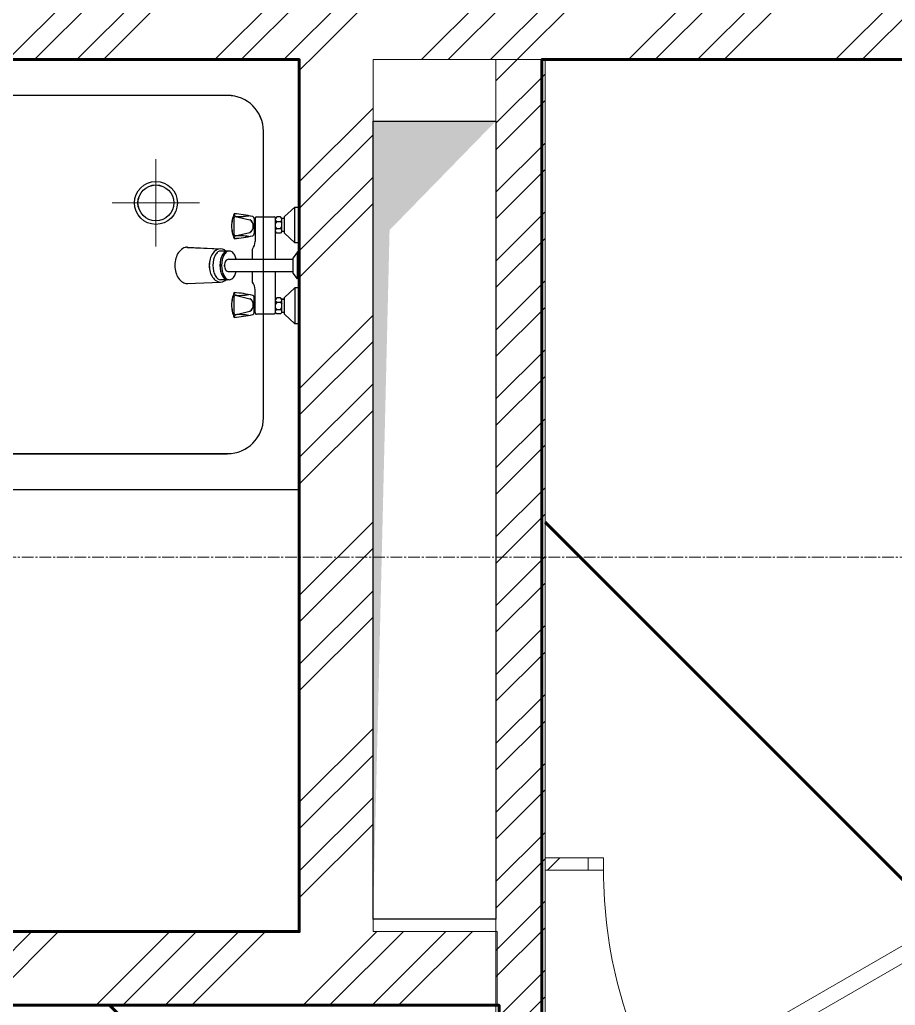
# Model space of a CAD drawing. Header units: millimetres. Extents: x 470010 to 1231400, y -134005 to 421770.
# Drawn here: x 688519 to 689944, y -39741 to -38136 of the extents above; entities that cross this region are included whole.
import ezdxf
from ezdxf.enums import TextEntityAlignment as Align

# ---------------------------------------------------------------- set-up
doc = ezdxf.new("R2010")
doc.units = ezdxf.units.MM
doc.linetypes.add('CENTER2', pattern=[28.575, 19.05, -3.175, 3.175, -3.175])
doc.layers.get('Defpoints').update_dxf_attribs({"color": 140})
for name, color, linetype, lineweight in [('0) шп потолок', 3, 'Continuous', 60), ('АР_Стены ГКЛ', 1, 'Continuous', 15), ('АР_Стены кирпич', 32, 'Continuous', 20), ('АР_Стены ПЕНОблок', 52, 'Continuous', 20), ('АР_Штриховка', 8, 'Continuous', 0), ('Двери кабины', 252, 'Continuous', 0)]:
    doc.layers.add(name, color=color, linetype=linetype, lineweight=lineweight)
doc.layers.add('РД_Оси_100', color=7, linetype='Continuous', lineweight=0, true_color=0x525252)
doc.styles.add('style1', font='ARIALN.TTF')

# ---------------------------------------------------------------- blocks, each defined once
blk = doc.blocks.new('СОШ_2200_АР_ОСИ_М100_28.05.24')
at = {"layer": 'РД_Оси_100', "color": 251, "linetype": 'CENTER2', "true_color": 0x636466}
blk.add_line((29555, 54600), (-5954.958, 54600), dxfattribs=at)
blk = doc.blocks.new('A$C9108343f')
at = {"layer": 'АР_Штриховка', "linetype": 'Continuous', "lineweight": 0, "true_color": 0x000000}
h = blk.add_hatch(dxfattribs=at)
h.set_pattern_fill('ANSI32', color=18, scale=25, angle=360, style=0)
h.set_pattern_definition([(45, (-63444.08, -115658.25), (-168.3798, 168.3798), []), (45, (-63331.83, -115658.25), (-168.3798, 168.3798), [])])
h.paths.add_polyline_path([(27155, 62165), (27155, 62285), (25394.9, 62285), (25354.9, 62255), (25394.9, 62165)], flags=0)
h.paths.add_polyline_path([(25394.9, 62165), (25354.9, 62255), (25274.9, 62285), (24325, 62285), (24285, 62255), (24325, 62165)], flags=0)
h.paths.add_polyline_path([(24325, 62165), (24285, 62255), (24205, 62285), (23375, 62285), (23335, 62195), (23375, 62165)], flags=0)
h.paths.add_polyline_path([(23255, 62165), (23335, 62195), (23375, 62285), (22645, 62285), (22565, 62255), (22525, 62165)], flags=0)
h.paths.add_polyline_path([(22525, 62165), (22565, 62255), (22525, 62285), (21925, 62285), (21845, 62255), (21805, 62165)], flags=0)
h.paths.add_polyline_path([(21805, 62165), (21845, 62255), (21805, 62285), (19555, 62285), (19555, 62165)], flags=0)
h = blk.add_hatch(dxfattribs=at)
h.set_pattern_fill('ANSI32', color=18, scale=25, style=0)
h.set_pattern_definition([(45, (-63444.08, -115658.25), (-168.3798, 168.3798), []), (45, (-63331.83, -115658.25), (-168.3798, 168.3798), [])])
h.paths.add_polyline_path([(23255, 60745), (23335, 60715), (23375, 60745), (23375, 62165), (23335, 62195), (23255, 62165)], flags=0)
at = {"layer": 'АР_Штриховка', "linetype": 'Continuous', "lineweight": 0, "ltscale": 0.5, "true_color": 0x000000}
h = blk.add_hatch(dxfattribs=at)
h.set_pattern_fill('ANSI31', color=18, scale=25, style=0)
h.set_pattern_definition([(45, (-63444.08, -115658.25), (-56.1266, 56.1266), [])])
h.paths.add_polyline_path([(23575, 60239), (23655, 60239), (23655, 60845), (23575, 60845)], flags=0)
h.paths.add_polyline_path([(23575, 60845), (23655, 60845), (23655, 62165), (23575, 62165)], flags=0)
at = {"layer": 'АР_Штриховка', "linetype": 'Continuous', "lineweight": 0, "true_color": 0x000000}
h = blk.add_hatch(dxfattribs=at)
h.set_pattern_fill('ANSI31', color=18, scale=15, style=0)
h.set_pattern_definition([(45, (-63444.083, -115658.25), (-33.67596, 33.67596), [])])
h.paths.add_polyline_path([(23725, 60845), (23725, 60865), (23655, 60865), (23655, 60845)], flags=0)
h.paths.add_polyline_path([(24545, 60865), (24525, 60845), (24595, 60845), (24595, 60865)], flags=0)
h.paths.add_polyline_path([(25415, 60865), (25395, 60845), (25465, 60845), (25465, 60865)], flags=0)
h.paths.add_polyline_path([(26285, 60865), (26265, 60845), (26335, 60845), (26335, 60865)], flags=0)
h.paths.add_polyline_path([(27135, 60865), (27135, 60845), (27160.9, 60845), (27160.9, 60865)], flags=0)
h = blk.add_hatch(dxfattribs=at)
h.set_pattern_fill('ANSI32', color=18, scale=25, style=0)
h.set_pattern_definition([(45, (-63444.08, -115658.25), (-168.3798, 168.3798), []), (45, (-63331.83, -115658.25), (-168.3798, 168.3798), [])])
h.paths.add_polyline_path([(19555, 60745), (19555, 60625), (23375, 60625), (23335, 60715), (23255, 60745)], flags=0)
h.paths.add_polyline_path([(23375, 60745), (23335, 60715), (23375, 60625), (23577.2, 60625), (23577.2, 60745)], flags=0)
at = {"color": 18, "true_color": 0x000000}
for p, q in [((23255, 62165), (22555, 62165)), ((23255, 62165), (22555, 62165)), ((23255, 61465), (23255, 62165)), ((23255, 61465), (23255, 62165)), ((23138.3, 62106.7), (22671.6, 62106.7)), ((23138.3, 62106.7), (22671.6, 62106.7)), ((23196.6, 61581.7), (23196.6, 62048.3)), ((23196.6, 61581.7), (23196.6, 62048.3)), ((23247.6, 61925), (23230.8, 61909.4)), ((23247.6, 61925), (23230.8, 61909.4)), ((23247.6, 61866.6), (23247.6, 61925)), ((23247.6, 61925), (23255, 61925)), ((23247.6, 61866.6), (23247.6, 61925)), ((23247.6, 61925), (23255, 61925)), ((23255, 61925), (23255, 61866.6)), ((23255, 61925), (23255, 61866.6)), ((23148.2, 61905.6), (23148.2, 61882)), ((23148.2, 61905.6), (23148.2, 61882)), ((23150.4, 61909.6), (23174.4, 61904)), ((23150.4, 61909.6), (23174.4, 61904)), ((23181.8, 61906), (23181.8, 61881.6)), ((23183, 61906), (23181.8, 61906)), ((23181.8, 61906), (23181.8, 61881.6)), ((23183, 61906), (23181.8, 61906)), ((23183, 61906), (23183, 61869)), ((23183, 61906), (23183, 61869)), ((23185.2, 61908.8), (23214.2, 61908.8)), ((23185.2, 61908.8), (23214.2, 61908.8)), ((23218.2, 61909), (23216.2, 61906.4)), ((23218.2, 61909), (23216.2, 61906.4)), ((23216.2, 61839.9), (23216.2, 61906.8)), ((23216.2, 61839.9), (23216.2, 61906.8)), ((23224.4, 61909), (23218.2, 61909)), ((23224.4, 61909), (23218.2, 61909)), ((23226.6, 61906.4), (23224.4, 61909)), ((23226.6, 61906.4), (23224.4, 61909)), ((23226.6, 61885.2), (23226.6, 61906.4)), ((23230.8, 61906.4), (23226.6, 61906.4)), ((23226.6, 61885.2), (23226.6, 61906.4)), ((23230.8, 61906.4), (23226.6, 61906.4)), ((23230.8, 61882.2), (23230.8, 61909.4)), ((23230.8, 61882.2), (23230.8, 61909.4)), ((23216.2, 61903.8), (23218.2, 61901.6)), ((23216.2, 61903.8), (23218.2, 61901.6)), ((23218.2, 61901.6), (23216.2, 61898.8)), ((23218.2, 61901.6), (23216.2, 61898.8)), ((23218.2, 61890), (23216.2, 61892.8)), ((23218.2, 61890), (23216.2, 61892.8)), ((23216.2, 61887.8), (23218.2, 61890)), ((23216.2, 61887.8), (23218.2, 61890)), ((23218.2, 61901.6), (23224.4, 61901.6)), ((23218.2, 61901.6), (23224.4, 61901.6)), ((23218.2, 61890), (23224.4, 61890)), ((23218.2, 61890), (23224.4, 61890)), ((23224.4, 61901.6), (23226.6, 61903.8)), ((23224.4, 61901.6), (23226.6, 61903.8)), ((23224.4, 61901.6), (23226.6, 61898.8)), ((23224.4, 61901.6), (23226.6, 61898.8)), ((23224.4, 61890), (23226.6, 61892.8)), ((23224.4, 61890), (23226.6, 61892.8)), ((23224.4, 61890), (23226.6, 61887.8)), ((23224.4, 61890), (23226.6, 61887.8)), ((23150.4, 61878), (23174.4, 61883.6)), ((23150.4, 61878), (23174.4, 61883.6)), ((23181.8, 61881.6), (23183, 61881.6)), ((23181.8, 61881.6), (23183, 61881.6)), ((23218.2, 61882.6), (23216.2, 61885.2)), ((23218.2, 61882.6), (23216.2, 61885.2)), ((23224.4, 61882.6), (23218.2, 61882.6)), ((23224.4, 61882.6), (23218.2, 61882.6)), ((23226.6, 61885.2), (23224.4, 61882.6)), ((23226.6, 61885.2), (23224.4, 61882.6)), ((23230.8, 61885.2), (23226.6, 61885.2)), ((23230.8, 61885.2), (23226.6, 61885.2)), ((23247.6, 61866.6), (23230.8, 61882.2)), ((23247.6, 61866.6), (23230.8, 61882.2)), ((23072.5, 61859.3), (23126.7, 61856.8)), ((23072.5, 61859.3), (23126.7, 61856.8)), ((23255, 61866.6), (23247.6, 61866.6)), ((23255, 61866.6), (23247.6, 61866.6)), ((23141, 61853.3), (23126.9, 61853.3)), ((23141, 61853.3), (23126.9, 61853.3)), ((23178.9, 61839.9), (23178.9, 61856.6)), ((23178.9, 61839.9), (23178.9, 61856.6)), ((23252, 61851.9), (23245, 61842.4)), ((23252, 61851.9), (23245, 61842.4)), ((23245, 61817.4), (23245, 61842.4)), ((23245, 61817.4), (23245, 61842.4)), ((23252, 61807.9), (23252, 61851.9)), ((23255, 61851.9), (23252, 61851.9)), ((23252, 61807.9), (23252, 61851.9)), ((23255, 61851.9), (23252, 61851.9)), ((23255, 61851.9), (23255, 61807.9)), ((23255, 61851.9), (23255, 61807.9)), ((23140.2, 61839.9), (23245, 61839.9)), ((23140.2, 61839.9), (23245, 61839.9)), ((23140.2, 61819.9), (23245, 61819.9)), ((23140.2, 61819.9), (23245, 61819.9)), ((23178.9, 61802.7), (23178.9, 61819.9)), ((23178.9, 61802.7), (23178.9, 61819.9)), ((23216.2, 61753.4), (23216.2, 61819.9)), ((23216.2, 61753.4), (23216.2, 61819.9)), ((23252, 61807.9), (23245, 61817.4)), ((23252, 61807.9), (23245, 61817.4)), ((23072.5, 61800.5), (23126.7, 61802.8)), ((23072.5, 61800.5), (23126.7, 61802.8)), ((23141, 61806.5), (23126.9, 61806.5)), ((23141, 61806.5), (23126.9, 61806.5)), ((23247.6, 61793.2), (23230.8, 61777.6)), ((23247.6, 61793.2), (23230.8, 61777.6)), ((23255, 61793.2), (23247.6, 61793.2)), ((23247.6, 61793.2), (23247.6, 61734.8)), ((23255, 61793.2), (23247.6, 61793.2)), ((23247.6, 61793.2), (23247.6, 61734.8)), ((23255, 61807.9), (23252, 61807.9)), ((23255, 61807.9), (23252, 61807.9)), ((23255, 61734.8), (23255, 61793.2)), ((23255, 61734.8), (23255, 61793.2)), ((23148.2, 61777.2), (23148.2, 61753.6)), ((23148.2, 61777.2), (23148.2, 61753.6)), ((23150.4, 61781.2), (23174.4, 61775.6)), ((23150.4, 61781.2), (23174.4, 61775.6)), ((23181.8, 61777.6), (23183, 61777.6)), ((23181.8, 61753.2), (23181.8, 61777.6)), ((23181.8, 61777.6), (23183, 61777.6)), ((23181.8, 61753.2), (23181.8, 61777.6)), ((23183, 61753.2), (23183, 61790.2)), ((23183, 61753.2), (23183, 61790.2)), ((23218.2, 61777.2), (23216.2, 61774.6)), ((23218.2, 61777.2), (23216.2, 61774.6)), ((23224.4, 61777.2), (23218.2, 61777.2)), ((23224.4, 61777.2), (23218.2, 61777.2)), ((23226.6, 61774.6), (23224.4, 61777.2)), ((23226.6, 61774.6), (23224.4, 61777.2)), ((23230.8, 61750.4), (23230.8, 61777.6)), ((23230.8, 61750.4), (23230.8, 61777.6)), ((23216.2, 61772), (23218.2, 61769.8)), ((23216.2, 61772), (23218.2, 61769.8)), ((23218.2, 61769.8), (23216.2, 61767)), ((23218.2, 61769.8), (23216.2, 61767)), ((23218.2, 61758.2), (23216.2, 61761)), ((23218.2, 61758.2), (23216.2, 61761)), ((23218.2, 61769.8), (23224.4, 61769.8)), ((23218.2, 61769.8), (23224.4, 61769.8)), ((23224.4, 61769.8), (23226.6, 61772)), ((23224.4, 61769.8), (23226.6, 61772)), ((23224.4, 61769.8), (23226.6, 61767)), ((23224.4, 61769.8), (23226.6, 61767)), ((23224.4, 61758.2), (23226.6, 61761)), ((23224.4, 61758.2), (23226.6, 61761)), ((23230.8, 61774.6), (23226.6, 61774.6)), ((23226.6, 61753.4), (23226.6, 61774.6)), ((23230.8, 61774.6), (23226.6, 61774.6)), ((23226.6, 61753.4), (23226.6, 61774.6)), ((23150.4, 61749.6), (23174.4, 61755.2)), ((23150.4, 61749.6), (23174.4, 61755.2)), ((23183, 61753.2), (23181.8, 61753.2)), ((23183, 61753.2), (23181.8, 61753.2)), ((23214.2, 61750.4), (23185.2, 61750.4)), ((23214.2, 61750.4), (23185.2, 61750.4)), ((23216.2, 61753.4), (23214.2, 61750.4)), ((23216.2, 61753.4), (23214.2, 61750.4)), ((23216.2, 61756), (23218.2, 61758.2)), ((23216.2, 61756), (23218.2, 61758.2)), ((23218.2, 61750.8), (23216.2, 61753.4)), ((23218.2, 61750.8), (23216.2, 61753.4)), ((23218.2, 61758.2), (23224.4, 61758.2)), ((23218.2, 61758.2), (23224.4, 61758.2)), ((23224.4, 61750.8), (23218.2, 61750.8)), ((23224.4, 61750.8), (23218.2, 61750.8)), ((23224.4, 61758.2), (23226.6, 61756)), ((23224.4, 61758.2), (23226.6, 61756)), ((23226.6, 61753.4), (23224.4, 61750.8)), ((23226.6, 61753.4), (23224.4, 61750.8)), ((23230.8, 61753.4), (23226.6, 61753.4)), ((23230.8, 61753.4), (23226.6, 61753.4)), ((23247.6, 61734.8), (23230.8, 61750.4)), ((23247.6, 61734.8), (23230.8, 61750.4)), ((23255, 61734.8), (23247.6, 61734.8)), ((23255, 61734.8), (23247.6, 61734.8)), ((22671.6, 61523.3), (23138.3, 61523.3)), ((22671.6, 61523.3), (23138.3, 61523.3)), ((22555, 61465), (23255, 61465)), ((22555, 61465), (23255, 61465))]:
    blk.add_line(p, q, dxfattribs=at)
at = {"color": 18, "linetype": 'Continuous', "true_color": 0x000000}
for p, q in [((23375, 60765), (23375, 62065)), ((23375, 62065), (23575, 62065)), ((23375, 60765), (23375, 62065)), ((23375, 62065), (23575, 62065)), ((23575, 62065), (23575, 60765)), ((23575, 62065), (23575, 60765)), ((23575, 60765), (23375, 60765)), ((23575, 60765), (23375, 60765))]:
    blk.add_line(p, q, dxfattribs=at)
at = {"color": 18, "lineweight": 0, "true_color": 0x000000}
for p, q in [((23021.6, 62002.7), (23021.6, 61860.6)), ((23021.6, 62002.7), (23021.6, 61860.6)), ((22950.6, 61931.7), (23092.7, 61931.7)), ((22950.6, 61931.7), (23092.7, 61931.7))]:
    blk.add_line(p, q, dxfattribs=at)
at = {"color": 18, "true_color": 0x000000}
for radius in [35, 35, 29.2, 29.2]:
    blk.add_circle((23021.6, 61931.7), radius, dxfattribs=at)
for centre, radius, start, end in [((23138.3, 62048.3), 58.3, 0, 90), ((23138.3, 62048.3), 58.3, 0, 90), ((23201.7, 61892.5), 57, 157.8225, 178.6863), ((23201.7, 61892.5), 57, 157.8225, 178.6863), ((23152.9, 61905.6), 4.74, 122.3784, 180), ((23152.9, 61905.6), 4.74, 122.3784, 180), ((23156.1, 61913.9), 7.1, 178.6863, 216.614), ((23133.4, 61708.2), 206.4, 77.1247, 85.6663), ((23156.1, 61913.9), 7.1, 178.6863, 216.614), ((23133.4, 61708.2), 206.4, 77.1247, 85.6663), ((23156.5, 62003.5), 94, 266.2802, 279.9331), ((23156.5, 62003.5), 94, 266.2802, 279.9331), ((23177.6, 61905.7), 4.17, 5.2861, 65.1491), ((23177.6, 61905.7), 4.17, 5.2861, 65.1491), ((23185.2, 61906.6), 2.26, 90, 193.6855), ((23185.2, 61906.6), 2.26, 90, 193.6855), ((23214.2, 61906.8), 2, 0, 90), ((23214.2, 61906.8), 2, 0, 90), ((23201.7, 61895.2), 57, 181.3137, 202.1775), ((23201.7, 61895.2), 57, 181.3137, 202.1775), ((23169.4, 61894.5), 10.8, 356.7185, 62.529), ((23169.4, 61894.5), 10.8, 356.7185, 62.529), ((23169.4, 61893.2), 10.8, 297.471, 3.2815), ((23169.4, 61893.2), 10.8, 297.471, 3.2815), ((23152.9, 61882), 4.74, 180, 237.6216), ((23152.9, 61882), 4.74, 180, 237.6216), ((23133.4, 62079.5), 206.4, 274.3337, 282.8753), ((23133.4, 62079.5), 206.4, 274.3337, 282.8753), ((23156.1, 61873.8), 7.1, 143.386, 181.3137), ((23156.1, 61873.8), 7.1, 143.386, 181.3137), ((23156.5, 61784.2), 94, 80.0669, 93.7198), ((23156.5, 61784.2), 94, 80.0669, 93.7198), ((23177.6, 61882), 4.17, 294.8509, 354.7139), ((23177.6, 61882), 4.17, 294.8509, 354.7139), ((23077, 61838), 22.6, 121.362, 145.7998), ((23077, 61838), 22.6, 121.362, 145.7998), ((23072.5, 61845.5), 13.9, 87.3458, 121.362), ((23072.5, 61845.5), 13.9, 87.3458, 121.362), ((23126.7, 61844.3), 12.6, 58.4997, 121.5003), ((23126.7, 61844.3), 12.6, 58.4997, 121.5003), ((23162, 61869), 20.9, 323.496, 0), ((23162, 61869), 20.9, 323.496, 0), ((23095.6, 61829.9), 43.2, 164.278, 195.722), ((23095.6, 61829.9), 43.2, 164.278, 195.722), ((23084.2, 61833.1), 31.3, 145.7998, 164.278), ((23084.2, 61833.1), 31.3, 145.7998, 164.278), ((23137.7, 61832.8), 28.8, 145.9442, 164.3589), ((23137.7, 61832.8), 28.8, 145.9442, 164.3589), ((23130.9, 61837.3), 20.7, 121.5003, 145.9442), ((23130.9, 61837.3), 20.7, 121.5003, 145.9442), ((23142.7, 61833.3), 27.9, 151.9188, 167.5382), ((23142.7, 61833.3), 27.9, 151.9188, 167.5382), ((23133, 61838.5), 16.9, 127.8246, 151.9188), ((23133, 61838.5), 16.9, 127.8246, 151.9188), ((23126.9, 61846.3), 7, 90, 127.8246), ((23126.9, 61846.3), 7, 90, 127.8246), ((23154.2, 61833.3), 27.9, 151.9188, 167.5382), ((23154.2, 61833.3), 27.9, 151.9188, 167.5382), ((23156.8, 61833.3), 27.9, 151.9188, 167.5382), ((23156.8, 61833.3), 27.9, 151.9188, 167.5382), ((23144.5, 61838.5), 16.9, 127.8246, 151.9188), ((23144.5, 61838.5), 16.9, 127.8246, 151.9188), ((23147, 61838.5), 16.9, 127.8246, 151.9188), ((23147, 61838.5), 16.9, 127.8246, 151.9188), ((23122.5, 61837.3), 20.7, 50.6316, 58.4997), ((23122.5, 61837.3), 20.7, 50.6316, 58.4997), ((23138.4, 61846.3), 7, 90, 127.8246), ((23138.4, 61846.3), 7, 90, 127.8246), ((23141, 61846.3), 7, 52.1754, 127.8246), ((23141, 61846.3), 7, 52.1754, 127.8246), ((23134.9, 61838.5), 16.9, 28.0812, 52.1754), ((23134.9, 61838.5), 16.9, 28.0812, 52.1754), ((23125.2, 61833.3), 27.9, 13.627, 28.0812), ((23125.2, 61833.3), 27.9, 13.627, 28.0812), ((23148.3, 61829.8), 39.8, 164.3589, 195.6411), ((23148.3, 61829.8), 39.8, 164.3589, 195.6411), ((23158.2, 61829.9), 43.8, 167.5382, 192.4618), ((23158.2, 61829.9), 43.8, 167.5382, 192.4618), ((23169.7, 61829.9), 43.8, 167.5382, 192.4618), ((23169.7, 61829.9), 43.8, 167.5382, 192.4618), ((23172.2, 61829.9), 43.8, 167.5382, 192.4618), ((23172.2, 61829.9), 43.8, 167.5382, 192.4618), ((23146.7, 61829.9), 13.7, 163.2847, 196.7153), ((23146.7, 61829.9), 13.7, 163.2847, 196.7153), ((23143.5, 61830.9), 10.4, 144.0579, 163.2847), ((23143.5, 61830.9), 10.4, 144.0579, 163.2847), ((23143.5, 61829), 10.4, 196.7153, 215.9421), ((23143.5, 61829), 10.4, 196.7153, 215.9421), ((23141.5, 61832.3), 7.92, 119.7406, 144.0579), ((23141.5, 61832.3), 7.92, 119.7406, 144.0579), ((23140.2, 61834.6), 5.33, 90, 119.7406), ((23140.2, 61834.6), 5.33, 90, 119.7406), ((23084.2, 61826.7), 31.3, 195.722, 214.2002), ((23084.2, 61826.7), 31.3, 195.722, 214.2002), ((23077, 61821.8), 22.6, 214.2002, 238.638), ((23077, 61821.8), 22.6, 214.2002, 238.638), ((23137.7, 61826.9), 28.8, 195.6411, 214.0558), ((23137.7, 61826.9), 28.8, 195.6411, 214.0558), ((23130.9, 61822.3), 20.7, 214.0558, 238.4997), ((23130.9, 61822.3), 20.7, 214.0558, 238.4997), ((23142.7, 61826.5), 27.9, 192.4618, 208.0812), ((23142.7, 61826.5), 27.9, 192.4618, 208.0812), ((23133, 61821.3), 16.9, 208.0812, 232.1754), ((23133, 61821.3), 16.9, 208.0812, 232.1754), ((23154.2, 61826.5), 27.9, 192.4618, 208.0812), ((23154.2, 61826.5), 27.9, 192.4618, 208.0812), ((23156.8, 61826.5), 27.9, 192.4618, 208.0812), ((23156.8, 61826.5), 27.9, 192.4618, 208.0812), ((23144.5, 61821.3), 16.9, 208.0812, 232.1754), ((23144.5, 61821.3), 16.9, 208.0812, 232.1754), ((23147, 61821.3), 16.9, 208.0812, 232.1754), ((23147, 61821.3), 16.9, 208.0812, 232.1754), ((23141.5, 61827.5), 7.92, 215.9421, 240.2594), ((23141.5, 61827.5), 7.92, 215.9421, 240.2594), ((23140.2, 61825.2), 5.33, 240.2594, 270), ((23140.2, 61825.2), 5.33, 240.2594, 270), ((23134.9, 61821.3), 16.9, 307.8246, 331.9188), ((23134.9, 61821.3), 16.9, 307.8246, 331.9188), ((23125.2, 61826.5), 27.9, 331.9188, 346.373), ((23125.2, 61826.5), 27.9, 331.9188, 346.373), ((23072.5, 61814.3), 13.9, 238.638, 270), ((23072.5, 61814.3), 13.9, 238.638, 270), ((23072.5, 61814.3), 13.9, 270, 274.9774), ((23072.5, 61814.3), 13.9, 270, 274.9774), ((23126.7, 61815.4), 12.6, 238.4997, 301.5004), ((23126.7, 61815.4), 12.6, 238.4997, 301.5004), ((23126.9, 61813.5), 7, 232.1754, 270), ((23126.9, 61813.5), 7, 232.1754, 270), ((23122.5, 61822.3), 20.7, 301.5003, 309.985), ((23122.5, 61822.3), 20.7, 301.5003, 309.985), ((23138.4, 61813.5), 7, 232.1754, 270), ((23138.4, 61813.5), 7, 232.1754, 270), ((23141, 61813.5), 7, 232.1754, 307.8246), ((23141, 61813.5), 7, 232.1754, 307.8246), ((23162, 61790.2), 20.9, 0, 36.504), ((23162, 61790.2), 20.9, 0, 36.504), ((23201.7, 61764.1), 57, 157.8225, 178.6863), ((23201.7, 61764.1), 57, 157.8225, 178.6863), ((23152.9, 61777.2), 4.74, 122.3784, 180), ((23152.9, 61777.2), 4.74, 122.3784, 180), ((23156.1, 61785.5), 7.1, 178.6863, 216.614), ((23133.4, 61579.8), 206.4, 77.1247, 85.6663), ((23156.1, 61785.5), 7.1, 178.6863, 216.614), ((23133.4, 61579.8), 206.4, 77.1247, 85.6663), ((23156.5, 61875.1), 94, 266.2802, 279.9331), ((23156.5, 61875.1), 94, 266.2802, 279.9331), ((23177.6, 61777.3), 4.17, 5.2861, 65.1491), ((23177.6, 61777.3), 4.17, 5.2861, 65.1491), ((23201.7, 61766.8), 57, 181.3137, 202.1775), ((23201.7, 61766.8), 57, 181.3137, 202.1775), ((23169.4, 61766.1), 10.8, 356.7185, 62.529), ((23169.4, 61766.1), 10.8, 356.7185, 62.529), ((23169.4, 61764.8), 10.8, 297.471, 3.2815), ((23169.4, 61764.8), 10.8, 297.471, 3.2815), ((23152.9, 61753.6), 4.74, 180, 237.6216), ((23152.9, 61753.6), 4.74, 180, 237.6216), ((23133.4, 61951.1), 206.4, 274.3337, 282.8753), ((23133.4, 61951.1), 206.4, 274.3337, 282.8753), ((23156.1, 61745.4), 7.1, 143.386, 181.3137), ((23156.1, 61745.4), 7.1, 143.386, 181.3137), ((23156.5, 61655.8), 94, 80.0669, 93.7198), ((23156.5, 61655.8), 94, 80.0669, 93.7198), ((23177.6, 61753.6), 4.17, 294.8509, 354.7139), ((23177.6, 61753.6), 4.17, 294.8509, 354.7139), ((23185.2, 61752.7), 2.26, 166.3145, 270), ((23185.2, 61752.7), 2.26, 166.3145, 270), ((23138.3, 61581.7), 58.3, 270, 0), ((23138.3, 61581.7), 58.3, 270, 0)]:
    blk.add_arc(centre, radius, start, end, dxfattribs=at)
at = {"color": 18, "linetype": 'Continuous', "true_color": 0x000000}
blk.add_solid([(23375, 60765), (23375, 62065), (23401.9, 61887.4), (23575, 62065)], dxfattribs=at)
blk.add_solid([(23375, 60765), (23375, 62065), (23401.9, 61887.4), (23575, 62065)], dxfattribs=at)
at = {"layer": '0) шп потолок'}
for points in [[(19565, 62165), (23255, 62165), (23255, 60745), (19565, 60745)], [(23649.7, 59055), (27155, 59055), (27155, 62165), (23649.7, 62165)], [(19555, 60625), (23580.2, 60625), (23580.2, 59035.8), (19555, 59035.8)]]:
    blk.add_lwpolyline(points, close=True, dxfattribs=at)
at = {"layer": 'АР_Стены ГКЛ', "color": 18, "linetype": 'Continuous', "lineweight": 15, "true_color": 0x000000}
for p, q in [((23725, 60865), (23655, 60865)), ((23655, 60865), (23655, 60845)), ((23725, 60845), (23725, 60865)), ((23655, 60845), (23725, 60845))]:
    blk.add_line(p, q, dxfattribs=at)
at = {"layer": 'АР_Стены кирпич', "color": 18, "linetype": 'Continuous', "lineweight": 20, "true_color": 0x000000}
for p, q in [((22525, 62165), (23255, 62165)), ((23255, 62165), (23255, 60745)), ((23375, 62165), (24325, 62165)), ((23375, 60745), (23375, 62165)), ((23255, 60745), (19555, 60745)), ((23577.2, 60745), (23375, 60745)), ((23577.2, 60625), (23577.2, 60745)), ((19555, 60625), (23375, 60625)), ((23375, 60625), (23577.2, 60625))]:
    blk.add_line(p, q, dxfattribs=at)
at = {"layer": 'АР_Стены ПЕНОблок', "color": 18, "linetype": 'Continuous', "lineweight": 20, "true_color": 0x000000}
for p, q in [((23655, 62165), (23575, 62165)), ((23575, 62165), (23575, 60845)), ((23655, 60845), (23655, 62165)), ((23575, 60845), (23575, 60239)), ((23655, 60239), (23655, 60845))]:
    blk.add_line(p, q, dxfattribs=at)
at = {"layer": 'Двери кабины', "color": 18, "linetype": 'Continuous', "lineweight": 0, "true_color": 0x000000}
for points in [[(23750, 60865), (23725, 60865), (23725, 60845), (23750, 60845)], [(24500, 60845), (24487.5, 60866.7), (23837.9, 60491.7), (23850.4, 60470)]]:
    blk.add_lwpolyline(points, close=True, dxfattribs=at)
blk.add_arc((24500, 60845), 750, 180, 210, dxfattribs=at)
at = {"layer": 'РД_Оси_100'}
blk.add_blockref('СОШ_2200_АР_ОСИ_М100_28.05.24', (7155, 6755), dxfattribs=at)
at = {"layer": 'Defpoints', "color": 18, "true_color": 0x000000, "style": 'style1'}
for p in [(143949.3, 316089.1), (143975, 281639.5), (143890.4, 273244.7), (143840, 264276.8), (143967.8, 254892.4), (12252, 104178.1), (12382.6, 96023.1)]:
    blk.add_attdef('АР-ПОМЕЩЕНИЕ:НАИМЕНОВАНИЕ', text='', height=100, dxfattribs=at).set_placement(p, align=Align.MIDDLE)
at = {"layer": 'Defpoints', "color": 18, "true_color": 0x000000, "style": 'style1', "flags": 8}
for p in [(143951.3, 279099.1), (143848.3, 269251.1), (143875.3, 260094.2), (144049.7, 250824.7), (163419.3, 238153.4), (155897.5, 237966), (183037.2, 237966), (143342.9, 237876.2)]:
    blk.add_attdef('АР-ПОМЕЩЕНИЕ:НАИМЕНОВАНИЕ', text='', height=100, dxfattribs=at).set_placement(p, align=Align.MIDDLE)

msp = doc.modelspace()

# ---------------------------------------------------------------- hatches: boundary and pattern name
at = {"layer": '0) шп потолок', "true_color": 0xf26722}
h = msp.add_hatch(dxfattribs=at)
h.set_pattern_fill('ANSI31', color=30, scale=333, angle=90)
h.paths.add_polyline_path([(689298.824, -40127.242), (689298.824, -39741.242), (685283.57, -39741.242), (685283.57, -40951.242), (685283.57, -40961.242), (685283.57, -41311.242), (689298.824, -41311.242)])
h.paths.add_polyline_path([(692853.57, -40961.242), (692873.57, -40961.242), (692873.57, -39521.242), (692853.57, -39521.242), (692853.57, -39501.242), (692873.57, -39501.242), (692873.57, -38201.242), (689373.57, -38201.242), (689373.57, -39521.242), (689368.348, -41311.242), (692853.57, -41311.242)])
at = {"layer": 'АР_Штриховка', "linetype": 'Continuous', "lineweight": 0, "true_color": 0x000000}
h = msp.add_hatch(dxfattribs=at)
h.set_pattern_fill('ANSI32', color=18, scale=25, angle=360, style=0)
h.set_pattern_definition([(45, (602274.53, -216024.5), (-168.3798, 168.3798), []), (45, (602386.78, -216024.5), (-168.3798, 168.3798), [])])
h.paths.add_polyline_path([(692873.57, -38201.242), (692873.57, -38081.242), (691113.51, -38081.242), (691073.51, -38111.242), (691113.51, -38201.242)], flags=0)
h.paths.add_polyline_path([(691113.51, -38201.242), (691073.51, -38111.242), (690993.51, -38081.242), (690043.57, -38081.242), (690003.57, -38111.242), (690043.57, -38201.242)], flags=0)
h.paths.add_polyline_path([(690043.57, -38201.242), (690003.57, -38111.242), (689923.57, -38081.242), (689093.57, -38081.242), (689053.57, -38171.242), (689093.57, -38201.242)], flags=0)
h.paths.add_polyline_path([(688973.57, -38201.242), (689053.57, -38171.242), (689093.57, -38081.242), (688363.57, -38081.242), (688283.57, -38111.242), (688243.57, -38201.242)], flags=0)
h.paths.add_polyline_path([(688243.57, -38201.242), (688283.57, -38111.242), (688243.57, -38081.242), (687643.57, -38081.242), (687563.57, -38111.242), (687523.57, -38201.242)], flags=0)
h.paths.add_polyline_path([(687523.57, -38201.242), (687563.57, -38111.242), (687523.57, -38081.242), (685273.57, -38081.242), (685273.57, -38201.242)], flags=0)
h = msp.add_hatch(dxfattribs=at)
h.set_pattern_fill('ANSI32', color=18, scale=25, style=0)
h.set_pattern_definition([(45, (602274.53, -216024.5), (-168.3798, 168.3798), []), (45, (602386.78, -216024.5), (-168.3798, 168.3798), [])])
h.paths.add_polyline_path([(688973.57, -39621.242), (689053.57, -39651.242), (689093.57, -39621.242), (689093.57, -38201.242), (689053.57, -38171.242), (688973.57, -38201.242)], flags=0)
at = {"layer": 'АР_Штриховка', "linetype": 'Continuous', "lineweight": 0, "ltscale": 0.5, "true_color": 0x000000}
h = msp.add_hatch(dxfattribs=at)
h.set_pattern_fill('ANSI31', color=18, scale=25, style=0)
h.set_pattern_definition([(45, (602274.53, -216024.49), (-56.1266, 56.1266), [])])
h.paths.add_polyline_path([(689293.57, -40127.242), (689373.57, -40127.242), (689373.57, -39521.242), (689293.57, -39521.242)], flags=0)
h.paths.add_polyline_path([(689293.57, -39521.242), (689373.57, -39521.242), (689373.57, -38201.242), (689293.57, -38201.242)], flags=0)
at = {"layer": 'АР_Штриховка', "linetype": 'Continuous', "lineweight": 0, "true_color": 0x000000}
h = msp.add_hatch(dxfattribs=at)
h.set_pattern_fill('ANSI32', color=18, scale=25, style=0)
h.set_pattern_definition([(45, (602274.53, -216024.5), (-168.3798, 168.3798), []), (45, (602386.78, -216024.5), (-168.3798, 168.3798), [])])
h.paths.add_polyline_path([(685273.57, -39621.242), (685273.57, -39741.242), (689093.57, -39741.242), (689053.57, -39651.242), (688973.57, -39621.242)], flags=0)
h.paths.add_polyline_path([(689093.57, -39621.242), (689053.57, -39651.242), (689093.57, -39741.242), (689295.817, -39741.242), (689295.817, -39621.242)], flags=0)

# ---------------------------------------------------------------- linework, layer by layer
at = {"color": 18, "true_color": 0x000000}
for p, q in [((688973.569, -38201.243), (688273.569, -38201.243)), ((688973.569, -38201.243), (688273.569, -38201.243)), ((688973.569, -38901.243), (688973.569, -38201.243)), ((688973.569, -38901.243), (688973.569, -38201.243)), ((688856.903, -38259.576), (688390.236, -38259.576)), ((688856.903, -38259.576), (688390.236, -38259.576)), ((688915.236, -38784.576), (688915.236, -38317.91)), ((688915.236, -38784.576), (688915.236, -38317.91)), ((688966.173, -38441.26), (688949.373, -38456.86)), ((688966.173, -38441.26), (688949.373, -38456.86)), ((688966.173, -38499.66), (688966.173, -38441.26)), ((688966.173, -38441.26), (688973.573, -38441.26)), ((688966.173, -38499.66), (688966.173, -38441.26)), ((688966.173, -38441.26), (688973.573, -38441.26)), ((688973.573, -38441.26), (688973.573, -38499.66)), ((688973.573, -38441.26), (688973.573, -38499.66)), ((688866.773, -38460.598), (688866.773, -38484.198)), ((688866.773, -38460.598), (688866.773, -38484.198)), ((688868.973, -38456.598), (688892.973, -38462.198)), ((688868.973, -38456.598), (688892.973, -38462.198)), ((688900.373, -38460.198), (688900.373, -38484.598)), ((688901.573, -38460.198), (688900.373, -38460.198)), ((688900.373, -38460.198), (688900.373, -38484.598)), ((688901.573, -38460.198), (688900.373, -38460.198)), ((688901.573, -38460.198), (688901.573, -38497.198)), ((688901.573, -38460.198), (688901.573, -38497.198)), ((688903.773, -38457.398), (688932.773, -38457.398)), ((688903.773, -38457.398), (688932.773, -38457.398)), ((688936.773, -38457.26), (688934.773, -38459.86)), ((688936.773, -38457.26), (688934.773, -38459.86)), ((688934.773, -38526.329), (688934.773, -38459.398)), ((688934.773, -38526.329), (688934.773, -38459.398)), ((688934.773, -38462.46), (688936.773, -38464.66)), ((688934.773, -38462.46), (688936.773, -38464.66)), ((688936.773, -38464.66), (688934.773, -38467.46)), ((688936.773, -38464.66), (688934.773, -38467.46)), ((688942.973, -38457.26), (688936.773, -38457.26)), ((688942.973, -38457.26), (688936.773, -38457.26)), ((688936.773, -38464.66), (688942.973, -38464.66)), ((688936.773, -38464.66), (688942.973, -38464.66)), ((688945.173, -38459.86), (688942.973, -38457.26)), ((688945.173, -38459.86), (688942.973, -38457.26)), ((688942.973, -38464.66), (688945.173, -38462.46)), ((688942.973, -38464.66), (688945.173, -38462.46)), ((688942.973, -38464.66), (688945.173, -38467.46)), ((688942.973, -38464.66), (688945.173, -38467.46)), ((688945.173, -38481.06), (688945.173, -38459.86)), ((688949.373, -38459.86), (688945.173, -38459.86)), ((688945.173, -38481.06), (688945.173, -38459.86)), ((688949.373, -38459.86), (688945.173, -38459.86)), ((688949.373, -38484.06), (688949.373, -38456.86)), ((688949.373, -38484.06), (688949.373, -38456.86)), ((688868.973, -38488.198), (688892.973, -38482.598)), ((688868.973, -38488.198), (688892.973, -38482.598)), ((688900.373, -38484.598), (688901.573, -38484.598)), ((688900.373, -38484.598), (688901.573, -38484.598)), ((688936.773, -38476.26), (688934.773, -38473.46)), ((688936.773, -38476.26), (688934.773, -38473.46)), ((688934.773, -38478.46), (688936.773, -38476.26)), ((688934.773, -38478.46), (688936.773, -38476.26)), ((688936.773, -38483.66), (688934.773, -38481.06)), ((688936.773, -38483.66), (688934.773, -38481.06)), ((688936.773, -38476.26), (688942.973, -38476.26)), ((688936.773, -38476.26), (688942.973, -38476.26)), ((688942.973, -38483.66), (688936.773, -38483.66)), ((688942.973, -38483.66), (688936.773, -38483.66)), ((688942.973, -38476.26), (688945.173, -38473.46)), ((688942.973, -38476.26), (688945.173, -38473.46)), ((688942.973, -38476.26), (688945.173, -38478.46)), ((688942.973, -38476.26), (688945.173, -38478.46)), ((688945.173, -38481.06), (688942.973, -38483.66)), ((688945.173, -38481.06), (688942.973, -38483.66)), ((688949.373, -38481.06), (688945.173, -38481.06)), ((688949.373, -38481.06), (688945.173, -38481.06)), ((688966.173, -38499.66), (688949.373, -38484.06)), ((688966.173, -38499.66), (688949.373, -38484.06)), ((688973.573, -38499.66), (688966.173, -38499.66)), ((688973.573, -38499.66), (688966.173, -38499.66)), ((688791.073, -38506.9), (688845.344, -38509.4)), ((688791.073, -38506.9), (688845.344, -38509.4)), ((688859.573, -38512.9), (688845.546, -38512.9)), ((688859.573, -38512.9), (688845.546, -38512.9)), ((688897.467, -38526.329), (688897.467, -38509.648)), ((688897.467, -38526.329), (688897.467, -38509.648)), ((688970.573, -38514.329), (688963.573, -38523.829)), ((688970.573, -38514.329), (688963.573, -38523.829)), ((688970.573, -38558.329), (688970.573, -38514.329)), ((688973.573, -38514.329), (688970.573, -38514.329)), ((688970.573, -38558.329), (688970.573, -38514.329)), ((688973.573, -38514.329), (688970.573, -38514.329)), ((688973.573, -38514.329), (688973.573, -38558.329)), ((688973.573, -38514.329), (688973.573, -38558.329)), ((688858.823, -38526.329), (688963.573, -38526.329)), ((688858.823, -38526.329), (688963.573, -38526.329)), ((688963.573, -38548.829), (688963.573, -38523.829)), ((688963.573, -38548.829), (688963.573, -38523.829)), ((688858.823, -38546.329), (688963.573, -38546.329)), ((688858.823, -38546.329), (688963.573, -38546.329)), ((688897.467, -38563.548), (688897.467, -38546.329)), ((688897.467, -38563.548), (688897.467, -38546.329)), ((688934.773, -38612.798), (688934.773, -38546.329)), ((688934.773, -38612.798), (688934.773, -38546.329)), ((688970.573, -38558.329), (688963.573, -38548.829)), ((688970.573, -38558.329), (688963.573, -38548.829)), ((688791.073, -38565.758), (688845.328, -38563.4)), ((688791.073, -38565.758), (688845.328, -38563.4)), ((688859.573, -38559.758), (688845.546, -38559.758)), ((688859.573, -38559.758), (688845.546, -38559.758)), ((688973.573, -38558.329), (688970.573, -38558.329)), ((688973.573, -38558.329), (688970.573, -38558.329)), ((688901.573, -38612.998), (688901.573, -38575.998)), ((688901.573, -38612.998), (688901.573, -38575.998)), ((688966.173, -38572.998), (688949.373, -38588.598)), ((688966.173, -38572.998), (688949.373, -38588.598)), ((688973.573, -38572.998), (688966.173, -38572.998)), ((688966.173, -38572.998), (688966.173, -38631.398)), ((688973.573, -38572.998), (688966.173, -38572.998)), ((688966.173, -38572.998), (688966.173, -38631.398)), ((688973.573, -38631.398), (688973.573, -38572.998)), ((688973.573, -38631.398), (688973.573, -38572.998)), ((688866.773, -38588.998), (688866.773, -38612.598)), ((688866.773, -38588.998), (688866.773, -38612.598)), ((688868.973, -38584.998), (688892.973, -38590.598)), ((688868.973, -38584.998), (688892.973, -38590.598)), ((688900.373, -38588.598), (688901.573, -38588.598)), ((688900.373, -38612.998), (688900.373, -38588.598)), ((688900.373, -38588.598), (688901.573, -38588.598)), ((688900.373, -38612.998), (688900.373, -38588.598)), ((688936.773, -38588.998), (688934.773, -38591.598)), ((688936.773, -38588.998), (688934.773, -38591.598)), ((688934.773, -38594.198), (688936.773, -38596.398)), ((688934.773, -38594.198), (688936.773, -38596.398)), ((688936.773, -38596.398), (688934.773, -38599.198)), ((688936.773, -38596.398), (688934.773, -38599.198)), ((688942.973, -38588.998), (688936.773, -38588.998)), ((688942.973, -38588.998), (688936.773, -38588.998)), ((688936.773, -38596.398), (688942.973, -38596.398)), ((688936.773, -38596.398), (688942.973, -38596.398)), ((688945.173, -38591.598), (688942.973, -38588.998)), ((688945.173, -38591.598), (688942.973, -38588.998)), ((688942.973, -38596.398), (688945.173, -38594.198)), ((688942.973, -38596.398), (688945.173, -38594.198)), ((688942.973, -38596.398), (688945.173, -38599.198)), ((688942.973, -38596.398), (688945.173, -38599.198)), ((688949.373, -38591.598), (688945.173, -38591.598)), ((688945.173, -38612.798), (688945.173, -38591.598)), ((688949.373, -38591.598), (688945.173, -38591.598)), ((688945.173, -38612.798), (688945.173, -38591.598)), ((688949.373, -38615.798), (688949.373, -38588.598)), ((688949.373, -38615.798), (688949.373, -38588.598)), ((688868.973, -38616.598), (688892.973, -38610.998)), ((688868.973, -38616.598), (688892.973, -38610.998)), ((688901.573, -38612.998), (688900.373, -38612.998)), ((688901.573, -38612.998), (688900.373, -38612.998)), ((688932.773, -38615.798), (688903.773, -38615.798)), ((688932.773, -38615.798), (688903.773, -38615.798)), ((688934.773, -38612.798), (688932.773, -38615.798)), ((688934.773, -38612.798), (688932.773, -38615.798)), ((688936.773, -38607.998), (688934.773, -38605.198)), ((688936.773, -38607.998), (688934.773, -38605.198)), ((688934.773, -38610.198), (688936.773, -38607.998)), ((688934.773, -38610.198), (688936.773, -38607.998)), ((688936.773, -38615.398), (688934.773, -38612.798)), ((688936.773, -38615.398), (688934.773, -38612.798)), ((688936.773, -38607.998), (688942.973, -38607.998)), ((688936.773, -38607.998), (688942.973, -38607.998)), ((688942.973, -38615.398), (688936.773, -38615.398)), ((688942.973, -38615.398), (688936.773, -38615.398)), ((688942.973, -38607.998), (688945.173, -38605.198)), ((688942.973, -38607.998), (688945.173, -38605.198)), ((688942.973, -38607.998), (688945.173, -38610.198)), ((688942.973, -38607.998), (688945.173, -38610.198)), ((688945.173, -38612.798), (688942.973, -38615.398)), ((688945.173, -38612.798), (688942.973, -38615.398)), ((688949.373, -38612.798), (688945.173, -38612.798)), ((688949.373, -38612.798), (688945.173, -38612.798)), ((688966.173, -38631.398), (688949.373, -38615.798)), ((688966.173, -38631.398), (688949.373, -38615.798)), ((688973.573, -38631.398), (688966.173, -38631.398)), ((688973.573, -38631.398), (688966.173, -38631.398)), ((688390.236, -38842.91), (688856.903, -38842.91)), ((688390.236, -38842.91), (688856.903, -38842.91)), ((688273.569, -38901.243), (688973.569, -38901.243)), ((688273.569, -38901.243), (688973.569, -38901.243))]:
    msp.add_line(p, q, dxfattribs=at)
at = {"color": 18, "linetype": 'Continuous', "true_color": 0x000000}
for p, q in [((689093.57, -39601.242), (689093.57, -38301.242)), ((689093.57, -38301.242), (689293.57, -38301.242)), ((689093.57, -39601.242), (689093.57, -38301.242)), ((689093.57, -38301.242), (689293.57, -38301.242)), ((689293.57, -38301.242), (689293.57, -39601.242)), ((689293.57, -38301.242), (689293.57, -39601.242)), ((689293.57, -39601.242), (689093.57, -39601.242)), ((689293.57, -39601.242), (689093.57, -39601.242))]:
    msp.add_line(p, q, dxfattribs=at)
at = {"color": 18, "lineweight": 0, "true_color": 0x000000}
for p, q in [((688740.236, -38363.525), (688740.236, -38505.628)), ((688740.236, -38363.525), (688740.236, -38505.628)), ((688669.184, -38434.576), (688811.288, -38434.576)), ((688669.184, -38434.576), (688811.288, -38434.576))]:
    msp.add_line(p, q, dxfattribs=at)
at = {"color": 18, "true_color": 0x000000}
for radius in [35, 35, 29.167, 29.167]:
    msp.add_circle((688740.236, -38434.576), radius, dxfattribs=at)
for centre, radius, start, end in [((688856.903, -38317.91), 58.333, 0, 90), ((688856.903, -38317.91), 58.333, 0, 90), ((688920.332, -38473.704), 56.973, 157.822462, 178.686272), ((688920.332, -38473.704), 56.973, 157.822462, 178.686272), ((688874.676, -38452.361), 7.104, 178.686272, 216.613977), ((688874.676, -38452.361), 7.104, 178.686272, 216.613977), ((688851.974, -38658.038), 206.43, 77.124705, 85.666332), ((688851.974, -38658.038), 206.43, 77.124705, 85.666332), ((688875.073, -38362.773), 94.023, 266.28017, 279.933054), ((688875.073, -38362.773), 94.023, 266.28017, 279.933054), ((688871.51, -38460.598), 4.736, 122.378413, 180), ((688871.51, -38460.598), 4.736, 122.378413, 180), ((688887.991, -38471.78), 10.8, 356.718506, 62.528992), ((688887.991, -38471.78), 10.8, 356.718506, 62.528992), ((688896.221, -38460.582), 4.17, 5.286081, 65.149105), ((688896.221, -38460.582), 4.17, 5.286081, 65.149105), ((688903.773, -38459.662), 2.264, 90, 193.685547), ((688903.773, -38459.662), 2.264, 90, 193.685547), ((688932.773, -38459.398), 2, 0, 90), ((688932.773, -38459.398), 2, 0, 90), ((688920.332, -38471.092), 56.973, 181.313728, 202.177538), ((688920.332, -38471.092), 56.973, 181.313728, 202.177538), ((688871.51, -38484.198), 4.736, 180, 237.621587), ((688871.51, -38484.198), 4.736, 180, 237.621587), ((688887.991, -38473.016), 10.8, 297.471008, 3.281494), ((688887.991, -38473.016), 10.8, 297.471008, 3.281494), ((688896.221, -38484.214), 4.17, 294.850895, 354.713919), ((688896.221, -38484.214), 4.17, 294.850895, 354.713919), ((688874.676, -38492.435), 7.104, 143.386023, 181.313728), ((688874.676, -38492.435), 7.104, 143.386023, 181.313728), ((688851.974, -38286.758), 206.43, 274.333668, 282.875295), ((688851.974, -38286.758), 206.43, 274.333668, 282.875295), ((688875.073, -38582.023), 94.023, 80.066946, 93.71983), ((688875.073, -38582.023), 94.023, 80.066946, 93.71983), ((688880.645, -38497.198), 20.929, 323.495979, 0), ((688880.645, -38497.198), 20.929, 323.495979, 0), ((688802.831, -38533.121), 31.315, 145.799842, 164.278041), ((688802.831, -38533.121), 31.315, 145.799842, 164.278041), ((688795.623, -38528.223), 22.6, 121.362021, 145.799842), ((688795.623, -38528.223), 22.6, 121.362021, 145.799842), ((688791.073, -38520.758), 13.858, 87.345824, 121.362029), ((688791.073, -38520.758), 13.858, 87.345824, 121.362029), ((688856.269, -38533.429), 28.787, 145.94422, 164.358939), ((688856.269, -38533.429), 28.787, 145.94422, 164.358939), ((688849.558, -38528.893), 20.687, 121.500346, 145.94422), ((688849.558, -38528.893), 20.687, 121.500346, 145.94422), ((688861.349, -38532.909), 27.929, 151.918814, 167.538233), ((688861.349, -38532.909), 27.929, 151.918814, 167.538233), ((688851.609, -38527.713), 16.89, 127.824568, 151.918814), ((688851.609, -38527.713), 16.89, 127.824568, 151.918814), ((688845.323, -38521.983), 12.583, 58.499654, 121.500341), ((688845.323, -38521.983), 12.583, 58.499654, 121.500341), ((688845.546, -38519.904), 7.004, 90, 127.824568), ((688845.546, -38519.904), 7.004, 90, 127.824568), ((688872.86, -38532.909), 27.929, 151.918814, 167.538232), ((688872.86, -38532.909), 27.929, 151.918814, 167.538232), ((688875.376, -38532.909), 27.929, 151.918814, 167.538233), ((688875.376, -38532.909), 27.929, 151.918814, 167.538233), ((688863.12, -38527.713), 16.89, 127.824568, 151.918814), ((688863.12, -38527.713), 16.89, 127.824568, 151.918814), ((688865.636, -38527.713), 16.89, 127.824568, 151.918814), ((688865.636, -38527.713), 16.89, 127.824568, 151.918814), ((688841.089, -38528.893), 20.687, 50.631603, 58.499654), ((688841.089, -38528.893), 20.687, 50.631603, 58.499654), ((688857.057, -38519.904), 7.004, 90, 127.824568), ((688857.057, -38519.904), 7.004, 90, 127.824568), ((688859.573, -38519.904), 7.004, 52.175432, 127.824592), ((688859.573, -38519.904), 7.004, 52.175432, 127.824592), ((688853.511, -38527.713), 16.89, 28.081186, 52.175432), ((688853.511, -38527.713), 16.89, 28.081186, 52.175432), ((688843.771, -38532.909), 27.929, 13.627031, 28.081186), ((688843.771, -38532.909), 27.929, 13.627031, 28.081186), ((688814.226, -38536.329), 43.153, 164.278041, 195.721982), ((688814.226, -38536.329), 43.153, 164.278041, 195.721982), ((688866.88, -38536.4), 39.807, 164.358939, 195.64108), ((688866.88, -38536.4), 39.807, 164.358939, 195.64108), ((688876.824, -38536.329), 43.777, 167.538232, 192.461795), ((688876.824, -38536.329), 43.777, 167.538232, 192.461795), ((688888.335, -38536.329), 43.777, 167.538232, 192.461795), ((688888.335, -38536.329), 43.777, 167.538232, 192.461795), ((688890.851, -38536.329), 43.777, 167.538232, 192.461795), ((688890.851, -38536.329), 43.777, 167.538232, 192.461795), ((688865.32, -38536.329), 13.747, 163.284734, 196.715261), ((688865.32, -38536.329), 13.747, 163.284734, 196.715261), ((688862.128, -38535.37), 10.414, 144.057888, 163.284734), ((688862.128, -38535.37), 10.414, 144.057888, 163.284734), ((688860.105, -38533.904), 7.915, 119.740583, 144.057888), ((688860.105, -38533.904), 7.915, 119.740583, 144.057888), ((688858.823, -38531.66), 5.331, 90, 119.740583), ((688858.823, -38531.66), 5.331, 90, 119.740583), ((688802.831, -38539.537), 31.315, 195.721959, 214.200158), ((688802.831, -38539.537), 31.315, 195.721959, 214.200158), ((688856.269, -38539.371), 28.787, 195.641061, 214.05578), ((688856.269, -38539.371), 28.787, 195.641061, 214.05578), ((688861.349, -38539.749), 27.929, 192.461767, 208.081186), ((688861.349, -38539.749), 27.929, 192.461767, 208.081186), ((688872.86, -38539.749), 27.929, 192.461768, 208.081186), ((688872.86, -38539.749), 27.929, 192.461768, 208.081186), ((688875.376, -38539.749), 27.929, 192.461767, 208.081186), ((688875.376, -38539.749), 27.929, 192.461767, 208.081186), ((688862.128, -38537.288), 10.414, 196.715266, 215.942112), ((688862.128, -38537.288), 10.414, 196.715266, 215.942112), ((688860.105, -38538.754), 7.915, 215.942112, 240.259417), ((688860.105, -38538.754), 7.915, 215.942112, 240.259417), ((688858.823, -38540.998), 5.331, 240.259417, 270), ((688858.823, -38540.998), 5.331, 240.259417, 270), ((688843.771, -38539.749), 27.929, 331.918814, 346.372969), ((688843.771, -38539.749), 27.929, 331.918814, 346.372969), ((688795.623, -38544.435), 22.6, 214.200158, 238.637979), ((688795.623, -38544.435), 22.6, 214.200158, 238.637979), ((688791.073, -38551.9), 13.858, 238.637979, 270), ((688791.073, -38551.9), 13.858, 238.637979, 270), ((688791.073, -38551.9), 13.858, 270, 274.977353), ((688791.073, -38551.9), 13.858, 270, 274.977353), ((688849.558, -38543.907), 20.687, 214.05578, 238.499654), ((688849.558, -38543.907), 20.687, 214.05578, 238.499654), ((688851.609, -38544.945), 16.89, 208.081186, 232.175432), ((688851.609, -38544.945), 16.89, 208.081186, 232.175432), ((688845.323, -38550.817), 12.583, 238.499654, 301.500361), ((688845.323, -38550.817), 12.583, 238.499654, 301.500361), ((688845.546, -38552.754), 7.004, 232.175432, 270), ((688845.546, -38552.754), 7.004, 232.175432, 270), ((688863.12, -38544.945), 16.89, 208.081186, 232.175432), ((688863.12, -38544.945), 16.89, 208.081186, 232.175432), ((688865.636, -38544.945), 16.89, 208.081186, 232.175432), ((688865.636, -38544.945), 16.89, 208.081186, 232.175432), ((688841.089, -38543.907), 20.687, 301.500346, 309.984985), ((688841.089, -38543.907), 20.687, 301.500346, 309.984985), ((688857.057, -38552.754), 7.004, 232.175432, 270), ((688857.057, -38552.754), 7.004, 232.175432, 270), ((688859.573, -38552.754), 7.004, 232.175432, 307.824555), ((688859.573, -38552.754), 7.004, 232.175432, 307.824555), ((688853.511, -38544.945), 16.89, 307.824568, 331.918814), ((688853.511, -38544.945), 16.89, 307.824568, 331.918814), ((688880.645, -38575.998), 20.929, 0, 36.504021), ((688880.645, -38575.998), 20.929, 0, 36.504021), ((688920.332, -38602.104), 56.973, 157.822462, 178.686272), ((688920.332, -38602.104), 56.973, 157.822462, 178.686272), ((688874.676, -38580.761), 7.104, 178.686272, 216.613977), ((688874.676, -38580.761), 7.104, 178.686272, 216.613977), ((688851.974, -38786.438), 206.43, 77.124705, 85.666332), ((688851.974, -38786.438), 206.43, 77.124705, 85.666332), ((688875.073, -38491.173), 94.023, 266.28017, 279.933054), ((688875.073, -38491.173), 94.023, 266.28017, 279.933054), ((688871.51, -38588.998), 4.736, 122.378413, 180), ((688871.51, -38588.998), 4.736, 122.378413, 180), ((688887.991, -38600.18), 10.8, 356.718506, 62.528992), ((688887.991, -38600.18), 10.8, 356.718506, 62.528992), ((688896.221, -38588.982), 4.17, 5.286081, 65.149105), ((688896.221, -38588.982), 4.17, 5.286081, 65.149105), ((688920.332, -38599.492), 56.973, 181.313728, 202.177538), ((688920.332, -38599.492), 56.973, 181.313728, 202.177538), ((688871.51, -38612.598), 4.736, 180, 237.621587), ((688871.51, -38612.598), 4.736, 180, 237.621587), ((688887.991, -38601.416), 10.8, 297.471008, 3.281494), ((688887.991, -38601.416), 10.8, 297.471008, 3.281494), ((688896.221, -38612.614), 4.17, 294.850895, 354.713919), ((688896.221, -38612.614), 4.17, 294.850895, 354.713919), ((688903.773, -38613.533), 2.264, 166.314453, 270), ((688903.773, -38613.533), 2.264, 166.314453, 270), ((688874.676, -38620.835), 7.104, 143.386023, 181.313728), ((688874.676, -38620.835), 7.104, 143.386023, 181.313728), ((688851.974, -38415.158), 206.43, 274.333668, 282.875295), ((688851.974, -38415.158), 206.43, 274.333668, 282.875295), ((688875.073, -38710.423), 94.023, 80.066946, 93.71983), ((688875.073, -38710.423), 94.023, 80.066946, 93.71983), ((688856.903, -38784.576), 58.333, 270, 0), ((688856.903, -38784.576), 58.333, 270, 0)]:
    msp.add_arc(centre, radius, start, end, dxfattribs=at)
at = {"color": 18, "linetype": 'Continuous', "true_color": 0x000000}
msp.add_solid([(689093.57, -39601.242), (689093.57, -38301.242), (689120.5, -38478.792), (689293.57, -38301.242)], dxfattribs=at)
msp.add_solid([(689093.57, -39601.242), (689093.57, -38301.242), (689120.5, -38478.792), (689293.57, -38301.242)], dxfattribs=at)
at = {"layer": '0) шп потолок'}
for points in [[(685283.57, -38201.242), (688973.57, -38201.242), (688973.57, -39621.242), (685283.57, -39621.242)], [(689368.348, -41311.242), (692873.57, -41311.242), (692873.57, -38201.242), (689368.348, -38201.242)], [(685273.57, -39741.242), (689298.824, -39741.242), (689298.824, -41330.447), (685273.57, -41330.447)]]:
    msp.add_lwpolyline(points, close=True, dxfattribs=at)
at = {"layer": 'АР_Стены кирпич', "color": 18, "linetype": 'Continuous', "lineweight": 20, "true_color": 0x000000}
for p, q in [((688243.57, -38201.242), (688973.57, -38201.242)), ((688973.57, -38201.242), (688973.57, -39621.242)), ((689093.57, -38201.242), (690043.57, -38201.242)), ((689093.57, -39621.242), (689093.57, -38201.242)), ((688973.57, -39621.242), (685273.57, -39621.242)), ((685273.57, -39741.242), (689093.57, -39741.242))]:
    msp.add_line(p, q, dxfattribs=at)
at = {"layer": 'АР_Стены ПЕНОблок', "color": 18, "linetype": 'Continuous', "lineweight": 20, "true_color": 0x000000}
for p, q in [((689373.57, -38201.242), (689293.57, -38201.242)), ((689293.57, -38201.242), (689293.57, -39521.242)), ((689373.57, -39521.242), (689373.57, -38201.242))]:
    msp.add_line(p, q, dxfattribs=at)

# ---------------------------------------------------------------- block references
msp.add_blockref('A$C9108343f', (665718.612, -100366.242))
at = {"layer": 'РД_Оси_100'}
msp.add_blockref('СОШ_2200_АР_ОСИ_М100_28.05.24', (672873.57, -93611.242), dxfattribs=at)

doc.saveas('drawing.dxf')
